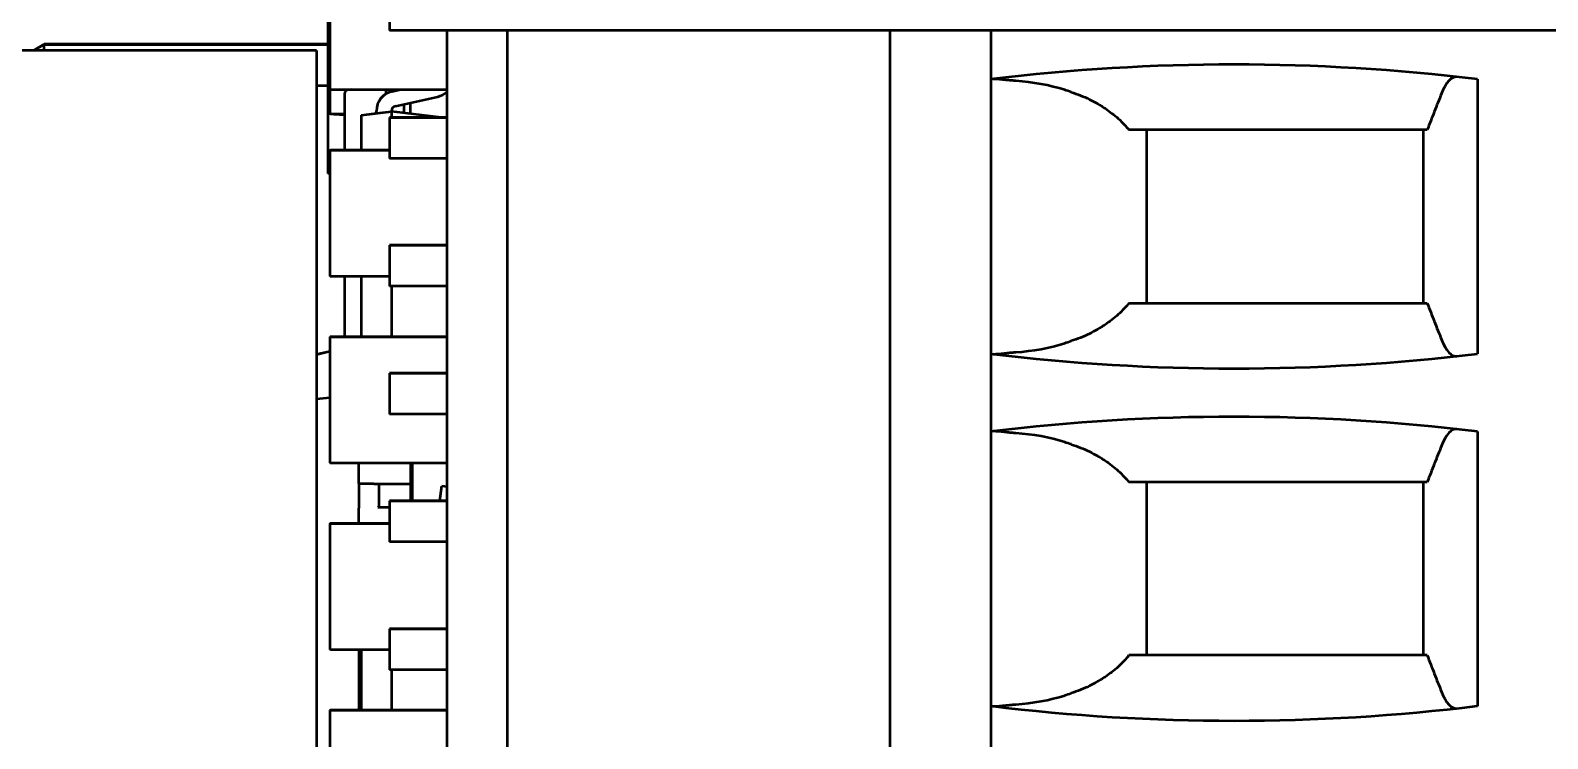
# Model space of a CAD drawing. Header units: millimetres. Extents: x 3137 to 5094, y 789 to 1822.
# Drawn here: x 3573.1 to 3588.18, y 1546.17 to 1553.21 of the extents above; entities that cross this region are included whole.
import ezdxf

# ---------------------------------------------------------------- set-up
doc = ezdxf.new("R2010")
doc.units = ezdxf.units.MM
doc.header["$LTSCALE"] = 1.8
doc.layers.add('외형선(ISO)', color=7, linetype='Continuous', lineweight=50)

msp = doc.modelspace()

# ---------------------------------------------------------------- linework, layer by layer
at = {"layer": '외형선(ISO)'}
for p, q in [((3576.057, 1555.217), (3576.057, 1551.788)), ((3576.077, 1553.868), (3576.077, 1552.628)), ((3576.668, 1553.615), (3576.668, 1553.208)), ((3577.242, 1553.208), (3576.668, 1553.208)), ((3577.242, 1553.211), (3577.542, 1553.211)), ((3577.242, 1539.011), (3577.242, 1553.211)), ((3577.542, 1553.211), (3577.842, 1553.211)), ((3577.842, 1539.011), (3577.842, 1553.211)), ((3577.842, 1553.211), (3581.642, 1553.211)), ((3581.642, 1539.011), (3581.642, 1553.211)), ((3581.642, 1553.211), (3582.142, 1553.211)), ((3582.142, 1553.211), (3582.342, 1553.211)), ((3582.342, 1553.211), (3582.642, 1553.211)), ((3582.642, 1553.211), (3588.342, 1553.211)), ((3582.642, 1553.211), (3582.642, 1539.011)), ((3573.131, 1553.011), (3573.237, 1553.072)), ((3573.237, 1553.072), (3573.131, 1553.011)), ((3573.132, 1553.011), (3573.237, 1553.072)), ((3573.237, 1553.072), (3573.132, 1553.011)), ((3573.132, 1553.011), (3573.237, 1553.071)), ((3573.237, 1553.071), (3573.132, 1553.011)), ((3573.132, 1553.011), (3573.237, 1553.071)), ((3573.237, 1553.071), (3573.132, 1553.011)), ((3573.133, 1553.011), (3573.237, 1553.071)), ((3573.237, 1553.071), (3573.133, 1553.011)), ((3576.057, 1553.072), (3573.237, 1553.072)), ((3573.237, 1553.072), (3576.057, 1553.072)), ((3573.237, 1553.071), (3573.237, 1553.072)), ((3576.057, 1553.072), (3573.237, 1553.072)), ((3573.237, 1553.072), (3576.057, 1553.072)), ((3573.237, 1553.072), (3573.237, 1553.072)), ((3573.237, 1553.072), (3573.237, 1553.072)), ((3573.237, 1553.072), (3573.237, 1553.072)), ((3576.057, 1553.071), (3573.237, 1553.071)), ((3573.237, 1553.071), (3576.057, 1553.071)), ((3573.237, 1553.071), (3573.237, 1553.071)), ((3576.057, 1553.071), (3573.237, 1553.071)), ((3573.237, 1553.071), (3576.057, 1553.071)), ((3573.237, 1553.071), (3573.237, 1553.071)), ((3576.057, 1553.071), (3573.237, 1553.071)), ((3573.237, 1553.071), (3573.237, 1553.071)), ((3576.057, 1553.071), (3573.237, 1553.071)), ((3573.237, 1553.071), (3573.237, 1553.071)), ((3573.237, 1553.071), (3573.237, 1553.071)), ((3573.237, 1553.011), (3573.237, 1553.071)), ((3575.942, 1553.011), (3564.742, 1553.011)), ((3575.942, 1553.011), (3575.942, 1536.511)), ((3575.942, 1552.664), (3576.057, 1552.664)), ((3576.077, 1552.628), (3576.077, 1552.384)), ((3576.082, 1552.623), (3577.242, 1552.623)), ((3576.288, 1552.623), (3576.248, 1552.616)), ((3576.634, 1552.58), (3576.634, 1552.623)), ((3576.696, 1552.604), (3576.778, 1552.623)), ((3576.696, 1552.604), (3576.779, 1552.623)), ((3576.696, 1552.605), (3576.778, 1552.623)), ((3576.696, 1552.605), (3576.778, 1552.623)), ((3576.696, 1552.605), (3576.777, 1552.623)), ((3576.696, 1552.605), (3576.777, 1552.623)), ((3576.696, 1552.605), (3576.777, 1552.623)), ((3576.696, 1552.605), (3576.777, 1552.623)), ((3587.477, 1552.724), (3587.477, 1549.997)), ((3576.224, 1552.019), (3576.224, 1552.586)), ((3576.224, 1552.586), (3576.224, 1552.586)), ((3576.728, 1552.458), (3577.147, 1552.551)), ((3576.814, 1552.39), (3576.814, 1552.477)), ((3576.877, 1552.382), (3576.877, 1552.491)), ((3576.224, 1552.379), (3576.082, 1552.379)), ((3576.389, 1552.368), (3576.689, 1552.405)), ((3576.389, 1552.369), (3576.539, 1552.387)), ((3576.389, 1552.368), (3576.389, 1552.369)), ((3576.389, 1552.019), (3576.389, 1552.368)), ((3576.539, 1552.41), (3576.539, 1552.41)), ((3576.539, 1552.409), (3576.539, 1552.41)), ((3576.539, 1552.409), (3576.539, 1552.409)), ((3576.539, 1552.387), (3576.539, 1552.409)), ((3576.539, 1552.409), (3576.539, 1552.409)), ((3576.539, 1552.409), (3576.539, 1552.409)), ((3576.539, 1552.409), (3576.539, 1552.409)), ((3576.539, 1552.409), (3576.539, 1552.409)), ((3576.539, 1552.387), (3576.689, 1552.405)), ((3577.242, 1552.345), (3576.668, 1552.345)), ((3576.668, 1552.345), (3577.242, 1552.345)), ((3576.668, 1552.345), (3576.668, 1551.938)), ((3576.668, 1552.345), (3576.668, 1552.345)), ((3576.668, 1552.345), (3576.668, 1552.345)), ((3576.668, 1552.345), (3576.668, 1552.345)), ((3576.668, 1552.345), (3577.242, 1552.345)), ((3577.242, 1552.345), (3576.668, 1552.345)), ((3576.689, 1552.405), (3576.689, 1552.409)), ((3576.689, 1552.405), (3576.689, 1552.405)), ((3577.183, 1552.345), (3576.689, 1552.405)), ((3577.178, 1552.345), (3576.689, 1552.405)), ((3576.689, 1552.405), (3576.689, 1552.345)), ((3584.192, 1550.501), (3584.192, 1552.221)), ((3586.942, 1550.501), (3586.942, 1552.221)), ((3576.077, 1552.014), (3576.077, 1550.774)), ((3576.668, 1552.019), (3576.082, 1552.019)), ((3576.082, 1552.019), (3576.082, 1552.019)), ((3576.082, 1552.019), (3576.668, 1552.019)), ((3577.242, 1551.938), (3576.668, 1551.938)), ((3576.077, 1551.788), (3576.057, 1551.788)), ((3577.242, 1551.075), (3576.668, 1551.075)), ((3576.668, 1551.075), (3577.242, 1551.075)), ((3576.668, 1551.075), (3576.668, 1550.668)), ((3576.668, 1551.075), (3576.668, 1551.075)), ((3576.668, 1551.075), (3576.668, 1551.075)), ((3576.668, 1551.075), (3577.242, 1551.075)), ((3577.242, 1551.075), (3576.668, 1551.075)), ((3576.668, 1551.075), (3576.668, 1551.075)), ((3576.082, 1550.769), (3576.668, 1550.769)), ((3576.224, 1550.165), (3576.224, 1550.769)), ((3576.389, 1550.165), (3576.389, 1550.769)), ((3577.242, 1550.668), (3576.668, 1550.668)), ((3576.689, 1550.668), (3576.689, 1550.165)), ((3576.077, 1550.159), (3576.077, 1548.919)), ((3576.082, 1550.164), (3576.082, 1550.165)), ((3576.082, 1550.165), (3577.242, 1550.165)), ((3577.242, 1550.164), (3576.082, 1550.164)), ((3576.077, 1550.021), (3575.942, 1549.989)), ((3576.077, 1550.02), (3575.942, 1549.988)), ((3577.242, 1549.805), (3576.668, 1549.805)), ((3576.668, 1549.805), (3577.242, 1549.805)), ((3576.668, 1549.805), (3576.668, 1549.398)), ((3576.668, 1549.805), (3576.668, 1549.805)), ((3576.668, 1549.805), (3576.668, 1549.805)), ((3576.668, 1549.805), (3577.242, 1549.805)), ((3577.242, 1549.805), (3576.668, 1549.805)), ((3576.668, 1549.805), (3576.668, 1549.805)), ((3576.077, 1549.56), (3575.942, 1549.547)), ((3577.242, 1549.398), (3576.668, 1549.398)), ((3587.477, 1549.224), (3587.477, 1546.497)), ((3576.082, 1548.914), (3577.242, 1548.914)), ((3576.363, 1548.714), (3576.363, 1548.914)), ((3576.877, 1548.914), (3576.877, 1548.535)), ((3576.896, 1548.535), (3576.896, 1548.914)), ((3576.363, 1548.713), (3576.363, 1548.465)), ((3576.513, 1548.704), (3576.877, 1548.704)), ((3576.563, 1548.704), (3576.563, 1548.474)), ((3577.169, 1548.535), (3577.19, 1548.684)), ((3577.19, 1548.685), (3577.242, 1548.677)), ((3577.19, 1548.685), (3577.19, 1548.685)), ((3577.19, 1548.685), (3577.242, 1548.677)), ((3577.19, 1548.684), (3577.19, 1548.685)), ((3577.19, 1548.684), (3577.242, 1548.677)), ((3577.19, 1548.684), (3577.19, 1548.684)), ((3577.19, 1548.684), (3577.242, 1548.677)), ((3577.19, 1548.684), (3577.242, 1548.677)), ((3577.19, 1548.684), (3577.19, 1548.684)), ((3577.19, 1548.684), (3577.242, 1548.677)), ((3577.19, 1548.684), (3577.19, 1548.684)), ((3577.19, 1548.684), (3577.242, 1548.677)), ((3577.19, 1548.684), (3577.19, 1548.684)), ((3577.19, 1548.684), (3577.242, 1548.677)), ((3577.19, 1548.684), (3577.19, 1548.684)), ((3584.192, 1547.001), (3584.192, 1548.721)), ((3586.942, 1547.001), (3586.942, 1548.721)), ((3577.242, 1548.535), (3576.668, 1548.535)), ((3576.668, 1548.535), (3577.242, 1548.535)), ((3576.668, 1548.535), (3576.668, 1548.128)), ((3576.668, 1548.535), (3576.668, 1548.535)), ((3576.668, 1548.535), (3577.242, 1548.535)), ((3577.242, 1548.535), (3576.668, 1548.535)), ((3576.668, 1548.535), (3576.668, 1548.535)), ((3576.668, 1548.535), (3576.668, 1548.535)), ((3576.363, 1548.31), (3576.363, 1548.464)), ((3576.366, 1548.471), (3576.366, 1548.471)), ((3576.634, 1548.474), (3576.668, 1548.474)), ((3576.077, 1548.305), (3576.077, 1547.065)), ((3576.668, 1548.31), (3576.082, 1548.31)), ((3576.082, 1548.31), (3576.082, 1548.31)), ((3576.082, 1548.31), (3576.668, 1548.31)), ((3577.242, 1548.128), (3576.668, 1548.128)), ((3577.242, 1547.265), (3576.668, 1547.265)), ((3576.668, 1547.265), (3577.242, 1547.265)), ((3576.668, 1547.265), (3576.668, 1546.858)), ((3576.668, 1547.265), (3576.668, 1547.265)), ((3576.668, 1547.265), (3577.242, 1547.265)), ((3577.242, 1547.265), (3576.668, 1547.265)), ((3576.668, 1547.265), (3576.668, 1547.265)), ((3576.668, 1547.265), (3576.668, 1547.265)), ((3576.082, 1547.06), (3576.668, 1547.06)), ((3576.363, 1547.06), (3576.363, 1546.456)), ((3576.389, 1546.456), (3576.389, 1547.06)), ((3577.242, 1546.858), (3576.668, 1546.858)), ((3576.689, 1546.858), (3576.689, 1546.456)), ((3576.077, 1546.451), (3576.077, 1545.211)), ((3577.242, 1546.456), (3576.082, 1546.456)), ((3576.082, 1546.456), (3577.242, 1546.456)), ((3576.082, 1546.456), (3576.082, 1546.456)), ((3576.569, 1546.452), (3576.569, 1546.452)), ((3576.689, 1546.456), (3576.689, 1546.456)), ((3576.834, 1546.452), (3576.834, 1546.452))]:
    msp.add_line(p, q, dxfattribs=at)
for centre, radius, start, end in [((3585.062, 1532.871), 20, 83.062, 96.9498), ((3576.082, 1552.628), 0.005, 180, 270.0199), ((3576.254, 1552.586), 0.03, 100, 180), ((3576.739, 1552.409), 0.2, 102.5361, 180), ((3576.739, 1552.409), 0.2, 102.5361, 180), ((3576.739, 1552.409), 0.2, 102.5361, 180), ((3576.739, 1552.409), 0.2, 102.5361, 180), ((3576.739, 1552.41), 0.2, 102.5361, 180), ((3576.739, 1552.41), 0.2, 102.5361, 180), ((3576.739, 1552.409), 0.2, 102.5361, 180), ((3576.739, 1552.409), 0.2, 102.5361, 180), ((3577.104, 1552.746), 0.2, 282.5361, 313.477), ((3576.739, 1552.409), 0.05, 102.5361, 180), ((3576.082, 1550.774), 0.005, 180, 270.0199), ((3585.062, 1569.851), 20, 263.0502, 276.938), ((3585.062, 1529.371), 20, 83.062, 96.9498), ((3576.082, 1548.919), 0.005, 180, 270.0199), ((3576.373, 1548.464), 0.01, 134.6371, 179.9989), ((3576.082, 1547.065), 0.005, 180, 270.0199), ((3576.082, 1546.451), 0.005, 90, 180.0142), ((3585.062, 1566.351), 20, 263.0502, 276.938)]:
    msp.add_arc(centre, radius, start, end, dxfattribs=at)
for centre, major_axis, ratio, start_param, end_param in [((3587.274, 1551.741), (-0.008, 1.007), 0.265469, 6.251531, 6.862917), ((3582.481, 1551.599), (-1.662, -0.285), 0.648616, 4.035739, 4.353534), ((3575.813, 1532.871), (-22.877, 0), 0.914642, 4.372426, 4.375396), ((3822.5, 1799.939), (-246.418, -247.56), 0.000134, 0.000154, 0.001655), ((3582.481, 1551.122), (-1.662, 0.285), 0.648616, 1.929651, 2.247447), ((3575.813, 1569.851), (-22.877, 0), 0.914642, 1.907789, 1.910759), ((3587.274, 1550.98), (-0.008, -1.007), 0.265469, 5.703454, 6.31484), ((3582.481, 1548.099), (-1.662, -0.285), 0.648616, 4.035739, 4.353534), ((3587.274, 1548.241), (-0.008, 1.007), 0.265469, 6.251531, 6.862917), ((3575.813, 1529.371), (-22.877, 0), 0.914642, 4.372426, 4.375396), ((3582.481, 1547.622), (-1.662, 0.285), 0.648616, 1.929651, 2.247447), ((3575.813, 1566.351), (-22.877, 0), 0.914642, 1.907789, 1.910759), ((3587.274, 1547.48), (-0.008, -1.007), 0.265469, 5.703454, 6.31484)]:
    msp.add_ellipse(centre, major_axis=major_axis, ratio=ratio, start_param=start_param, end_param=end_param, dxfattribs=at)
for points, knots in [([(3582.892, 1552.708), (3582.878, 1552.709), (3582.864, 1552.71), (3582.851, 1552.712), (3582.845, 1552.712), (3582.839, 1552.713), (3582.832, 1552.713), (3582.826, 1552.714), (3582.82, 1552.714), (3582.814, 1552.715), (3582.802, 1552.716), (3582.791, 1552.717), (3582.78, 1552.719), (3582.769, 1552.72), (3582.758, 1552.721), (3582.748, 1552.722), (3582.739, 1552.723), (3582.729, 1552.724), (3582.721, 1552.725), (3582.716, 1552.725), (3582.712, 1552.725), (3582.708, 1552.726), (3582.704, 1552.726), (3582.701, 1552.726), (3582.697, 1552.726), (3582.69, 1552.727), (3582.683, 1552.727), (3582.677, 1552.727), (3582.671, 1552.727), (3582.666, 1552.727), (3582.662, 1552.726)], [0.125716, 0.125716, 0.125716, 0.125716, 0.1735105, 0.1735105, 0.1735105, 0.1972868, 0.1972868, 0.1972868, 0.2211022, 0.2211022, 0.2211022, 0.2689459, 0.2689459, 0.2689459, 0.3168849, 0.3168849, 0.3168849, 0.3646899, 0.3646899, 0.3646899, 0.3884782, 0.3884782, 0.3884782, 0.4122764, 0.4122764, 0.4122764, 0.46011, 0.46011, 0.46011, 0.5080516, 0.5080516, 0.5080516, 0.5080516]), ([(3583.442, 1552.597), (3583.474, 1552.587), (3583.505, 1552.576), (3583.535, 1552.564), (3583.565, 1552.552), (3583.594, 1552.539), (3583.622, 1552.525), (3583.651, 1552.512), (3583.678, 1552.497), (3583.704, 1552.483), (3583.717, 1552.475), (3583.729, 1552.468), (3583.742, 1552.46), (3583.754, 1552.452), (3583.766, 1552.444), (3583.778, 1552.436), (3583.802, 1552.42), (3583.825, 1552.404), (3583.847, 1552.386), (3583.869, 1552.369), (3583.889, 1552.352), (3583.909, 1552.334), (3583.929, 1552.316), (3583.948, 1552.297), (3583.965, 1552.278), (3583.983, 1552.259), (3583.999, 1552.24), (3584.015, 1552.221)], [0.1451984, 0.1451984, 0.1451984, 0.1451984, 0.2603351, 0.2603351, 0.2603351, 0.3755929, 0.3755929, 0.3755929, 0.4905301, 0.4905301, 0.4905301, 0.5477255, 0.5477255, 0.5477255, 0.6048945, 0.6048945, 0.6048945, 0.7195328, 0.7195328, 0.7195328, 0.8344442, 0.8344442, 0.8344442, 0.9494087, 0.9494087, 0.9494087, 1.0641462, 1.0641462, 1.0641462, 1.0641462]), ([(3587.121, 1552.582), (3587.109, 1552.552), (3587.097, 1552.522), (3587.085, 1552.492), (3587.073, 1552.462), (3587.061, 1552.432), (3587.049, 1552.402), (3587.038, 1552.371), (3587.026, 1552.341), (3587.014, 1552.311), (3587.002, 1552.281), (3586.99, 1552.251), (3586.978, 1552.221)], [27.3487746, 27.3487746, 27.3487746, 27.3487746, 27.5141397, 27.5141397, 27.5141397, 27.6795053, 27.6795053, 27.6795053, 27.8448716, 27.8448716, 27.8448716, 28.0102384, 28.0102384, 28.0102384, 28.0102384]), ([(3576.082, 1552.379), (3576.08, 1552.379), (3576.079, 1552.38), (3576.078, 1552.381), (3576.078, 1552.382), (3576.077, 1552.382), (3576.077, 1552.383), (3576.077, 1552.383), (3576.077, 1552.383), (3576.077, 1552.384), (3576.077, 1552.384), (3576.077, 1552.384), (3576.077, 1552.384), (3576.077, 1552.384), (3576.077, 1552.384), (3576.077, 1552.384), (3576.077, 1552.384), (3576.077, 1552.384), (3576.077, 1552.384), (3576.077, 1552.384), (3576.077, 1552.384), (3576.077, 1552.384)], [0.0000000028, 0.0000000028, 0.0000000028, 0.0000000028, 0.0004738719, 0.0004738719, 0.0004738719, 0.0007108064, 0.0007108064, 0.0007108064, 0.0008292737, 0.0008292737, 0.0008292737, 0.0008885073, 0.0008885073, 0.0008885073, 0.0009181242, 0.0009181242, 0.0009181242, 0.0009329326, 0.0009329326, 0.0009329326, 0.000947741, 0.000947741, 0.000947741, 0.000947741]), ([(3576.224, 1552.369), (3576.208, 1552.37), (3576.192, 1552.371), (3576.159, 1552.373), (3576.143, 1552.375), (3576.121, 1552.376), (3576.116, 1552.376), (3576.107, 1552.377), (3576.103, 1552.377), (3576.098, 1552.378), (3576.096, 1552.378), (3576.091, 1552.378), (3576.09, 1552.379), (3576.087, 1552.379), (3576.086, 1552.379), (3576.083, 1552.379), (3576.082, 1552.379), (3576.081, 1552.379), (3576.081, 1552.379), (3576.081, 1552.379)], [0.11674387, 0.11674387, 0.11674387, 0.11674387, 0.1215643, 0.1215643, 0.12650884, 0.12650884, 0.12804141, 0.12804141, 0.12943675, 0.12943675, 0.13022654, 0.13022654, 0.13182033, 0.13182033, 0.13339101, 0.13339101, 0.13738455, 0.13738455, 0.13781605, 0.13781605, 0.13781605, 0.13781605]), ([(3576.082, 1552.019), (3576.08, 1552.019), (3576.079, 1552.018), (3576.078, 1552.017), (3576.078, 1552.016), (3576.077, 1552.016), (3576.077, 1552.015), (3576.077, 1552.015), (3576.077, 1552.015), (3576.077, 1552.014), (3576.077, 1552.014), (3576.077, 1552.014), (3576.077, 1552.014), (3576.077, 1552.014), (3576.077, 1552.014), (3576.077, 1552.014), (3576.077, 1552.014), (3576.077, 1552.014), (3576.077, 1552.014), (3576.077, 1552.014), (3576.077, 1552.014), (3576.077, 1552.014)], [0.0000000028, 0.0000000028, 0.0000000028, 0.0000000028, 0.0004738719, 0.0004738719, 0.0004738719, 0.0007108064, 0.0007108064, 0.0007108064, 0.0008292737, 0.0008292737, 0.0008292737, 0.0008885073, 0.0008885073, 0.0008885073, 0.0009181242, 0.0009181242, 0.0009181242, 0.0009329326, 0.0009329326, 0.0009329326, 0.000947741, 0.000947741, 0.000947741, 0.000947741]), ([(3584.015, 1550.501), (3583.999, 1550.481), (3583.983, 1550.462), (3583.965, 1550.443), (3583.948, 1550.424), (3583.929, 1550.406), (3583.909, 1550.388), (3583.889, 1550.37), (3583.869, 1550.352), (3583.847, 1550.335), (3583.825, 1550.318), (3583.802, 1550.301), (3583.778, 1550.285), (3583.766, 1550.277), (3583.754, 1550.269), (3583.742, 1550.261), (3583.729, 1550.254), (3583.717, 1550.246), (3583.704, 1550.239), (3583.678, 1550.224), (3583.651, 1550.21), (3583.622, 1550.196), (3583.594, 1550.182), (3583.565, 1550.17), (3583.535, 1550.157), (3583.505, 1550.145), (3583.474, 1550.134), (3583.442, 1550.124)], [0.5896293, 0.5896293, 0.5896293, 0.5896293, 0.7043669, 0.7043669, 0.7043669, 0.8193314, 0.8193314, 0.8193314, 0.9342428, 0.9342428, 0.9342428, 1.048881, 1.048881, 1.048881, 1.1060499, 1.1060499, 1.1060499, 1.1632454, 1.1632454, 1.1632454, 1.2781827, 1.2781827, 1.2781827, 1.3934405, 1.3934405, 1.3934405, 1.5085772, 1.5085772, 1.5085772, 1.5085772]), ([(3586.978, 1550.501), (3586.99, 1550.47), (3587.002, 1550.44), (3587.014, 1550.41), (3587.026, 1550.38), (3587.038, 1550.35), (3587.049, 1550.32), (3587.061, 1550.289), (3587.073, 1550.259), (3587.085, 1550.229), (3587.097, 1550.199), (3587.109, 1550.169), (3587.121, 1550.139)], [11.3358505, 11.3358505, 11.3358505, 11.3358505, 11.5012174, 11.5012174, 11.5012174, 11.6665836, 11.6665836, 11.6665836, 11.8319493, 11.8319493, 11.8319493, 11.9973143, 11.9973143, 11.9973143, 11.9973143]), ([(3576.082, 1550.164), (3576.08, 1550.164), (3576.079, 1550.164), (3576.078, 1550.163), (3576.078, 1550.162), (3576.077, 1550.162), (3576.077, 1550.161), (3576.077, 1550.161), (3576.077, 1550.161), (3576.077, 1550.16), (3576.077, 1550.16), (3576.077, 1550.16), (3576.077, 1550.16), (3576.077, 1550.16), (3576.077, 1550.16), (3576.077, 1550.16), (3576.077, 1550.16), (3576.077, 1550.16), (3576.077, 1550.16), (3576.077, 1550.16), (3576.077, 1550.16), (3576.077, 1550.159)], [0.0000000028, 0.0000000028, 0.0000000028, 0.0000000028, 0.0004738719, 0.0004738719, 0.0004738719, 0.0007108064, 0.0007108064, 0.0007108064, 0.0008292737, 0.0008292737, 0.0008292737, 0.0008885073, 0.0008885073, 0.0008885073, 0.0009181242, 0.0009181242, 0.0009181242, 0.0009329326, 0.0009329326, 0.0009329326, 0.000947741, 0.000947741, 0.000947741, 0.000947741]), ([(3582.662, 1549.995), (3582.666, 1549.995), (3582.671, 1549.994), (3582.677, 1549.994), (3582.683, 1549.994), (3582.69, 1549.994), (3582.697, 1549.995), (3582.701, 1549.995), (3582.704, 1549.995), (3582.708, 1549.996), (3582.712, 1549.996), (3582.716, 1549.996), (3582.721, 1549.997), (3582.729, 1549.997), (3582.739, 1549.998), (3582.748, 1549.999), (3582.758, 1550), (3582.769, 1550.001), (3582.78, 1550.003), (3582.791, 1550.004), (3582.802, 1550.005), (3582.814, 1550.006), (3582.82, 1550.007), (3582.826, 1550.007), (3582.832, 1550.008), (3582.839, 1550.009), (3582.845, 1550.009), (3582.851, 1550.01), (3582.864, 1550.011), (3582.878, 1550.012), (3582.892, 1550.013)], [0.0672172, 0.0672172, 0.0672172, 0.0672172, 0.1151588, 0.1151588, 0.1151588, 0.1629924, 0.1629924, 0.1629924, 0.1867906, 0.1867906, 0.1867906, 0.2105789, 0.2105789, 0.2105789, 0.2583839, 0.2583839, 0.2583839, 0.3063229, 0.3063229, 0.3063229, 0.3541665, 0.3541665, 0.3541665, 0.377982, 0.377982, 0.377982, 0.4017583, 0.4017583, 0.4017583, 0.4495528, 0.4495528, 0.4495528, 0.4495528]), ([(3582.892, 1549.208), (3582.878, 1549.209), (3582.864, 1549.21), (3582.851, 1549.212), (3582.845, 1549.212), (3582.839, 1549.213), (3582.832, 1549.213), (3582.826, 1549.214), (3582.82, 1549.214), (3582.814, 1549.215), (3582.802, 1549.216), (3582.791, 1549.217), (3582.78, 1549.219), (3582.769, 1549.22), (3582.758, 1549.221), (3582.748, 1549.222), (3582.739, 1549.223), (3582.729, 1549.224), (3582.721, 1549.225), (3582.716, 1549.225), (3582.712, 1549.225), (3582.708, 1549.226), (3582.704, 1549.226), (3582.701, 1549.226), (3582.697, 1549.226), (3582.69, 1549.227), (3582.683, 1549.227), (3582.677, 1549.227), (3582.671, 1549.227), (3582.666, 1549.227), (3582.662, 1549.226)], [0.125716, 0.125716, 0.125716, 0.125716, 0.1735105, 0.1735105, 0.1735105, 0.1972868, 0.1972868, 0.1972868, 0.2211022, 0.2211022, 0.2211022, 0.2689459, 0.2689459, 0.2689459, 0.3168849, 0.3168849, 0.3168849, 0.3646899, 0.3646899, 0.3646899, 0.3884782, 0.3884782, 0.3884782, 0.4122764, 0.4122764, 0.4122764, 0.46011, 0.46011, 0.46011, 0.5080516, 0.5080516, 0.5080516, 0.5080516]), ([(3583.442, 1549.097), (3583.474, 1549.087), (3583.505, 1549.076), (3583.535, 1549.064), (3583.565, 1549.052), (3583.594, 1549.039), (3583.622, 1549.025), (3583.651, 1549.012), (3583.678, 1548.997), (3583.704, 1548.983), (3583.717, 1548.975), (3583.729, 1548.968), (3583.742, 1548.96), (3583.754, 1548.952), (3583.766, 1548.944), (3583.778, 1548.936), (3583.802, 1548.92), (3583.825, 1548.904), (3583.847, 1548.886), (3583.869, 1548.869), (3583.889, 1548.852), (3583.909, 1548.834), (3583.929, 1548.816), (3583.948, 1548.797), (3583.965, 1548.778), (3583.983, 1548.759), (3583.999, 1548.74), (3584.015, 1548.721)], [0.1451984, 0.1451984, 0.1451984, 0.1451984, 0.2603351, 0.2603351, 0.2603351, 0.3755929, 0.3755929, 0.3755929, 0.4905301, 0.4905301, 0.4905301, 0.5477255, 0.5477255, 0.5477255, 0.6048945, 0.6048945, 0.6048945, 0.7195328, 0.7195328, 0.7195328, 0.8344442, 0.8344442, 0.8344442, 0.9494087, 0.9494087, 0.9494087, 1.0641462, 1.0641462, 1.0641462, 1.0641462]), ([(3587.121, 1549.082), (3587.109, 1549.052), (3587.097, 1549.022), (3587.085, 1548.992), (3587.073, 1548.962), (3587.061, 1548.932), (3587.049, 1548.902), (3587.038, 1548.871), (3587.026, 1548.841), (3587.014, 1548.811), (3587.002, 1548.781), (3586.99, 1548.751), (3586.978, 1548.721)], [27.3487746, 27.3487746, 27.3487746, 27.3487746, 27.5141397, 27.5141397, 27.5141397, 27.6795053, 27.6795053, 27.6795053, 27.8448716, 27.8448716, 27.8448716, 28.0102384, 28.0102384, 28.0102384, 28.0102384]), ([(3576.513, 1548.704), (3576.494, 1548.704), (3576.474, 1548.704), (3576.441, 1548.704), (3576.425, 1548.704), (3576.401, 1548.704), (3576.391, 1548.704), (3576.377, 1548.704), (3576.374, 1548.704), (3576.373, 1548.704), (3576.373, 1548.704), (3576.373, 1548.704), (3576.373, 1548.704), (3576.373, 1548.704), (3576.372, 1548.704), (3576.372, 1548.704), (3576.372, 1548.704), (3576.372, 1548.704), (3576.372, 1548.704), (3576.371, 1548.704), (3576.371, 1548.704), (3576.369, 1548.704), (3576.368, 1548.705), (3576.367, 1548.706), (3576.366, 1548.707), (3576.365, 1548.708), (3576.364, 1548.709), (3576.363, 1548.711), (3576.363, 1548.712), (3576.363, 1548.713), (3576.363, 1548.714), (3576.363, 1548.714)], [0, 0, 0, 0, 0.0061646, 0.0061646, 0.01221489, 0.01221489, 0.01826944, 0.01826944, 0.02432359, 0.02432359, 0.0245472, 0.0245472, 0.02463135, 0.02463135, 0.02466983, 0.02466983, 0.02468896, 0.02468896, 0.0247276, 0.0247276, 0.02488285, 0.02488285, 0.0251908, 0.0251908, 0.02550307, 0.02550307, 0.02582185, 0.02582185, 0.02614048, 0.02614048, 0.0261908, 0.0261908, 0.0261908, 0.0261908]), ([(3576.553, 1548.474), (3576.553, 1548.474), (3576.553, 1548.474), (3576.553, 1548.474), (3576.553, 1548.474), (3576.554, 1548.474), (3576.554, 1548.474), (3576.557, 1548.474), (3576.561, 1548.474), (3576.573, 1548.474), (3576.58, 1548.474), (3576.597, 1548.474), (3576.607, 1548.474), (3576.623, 1548.474), (3576.629, 1548.474), (3576.634, 1548.474)], [0.00177167, 0.00177167, 0.00177167, 0.00177167, 0.0017938, 0.0017938, 0.00224512, 0.00224512, 0.00360109, 0.00360109, 0.00706667, 0.00706667, 0.01056814, 0.01056814, 0.01407268, 0.01407268, 0.01581527, 0.01581527, 0.01581527, 0.01581527]), ([(3576.082, 1548.31), (3576.08, 1548.31), (3576.079, 1548.309), (3576.078, 1548.308), (3576.078, 1548.308), (3576.077, 1548.307), (3576.077, 1548.307), (3576.077, 1548.307), (3576.077, 1548.306), (3576.077, 1548.306), (3576.077, 1548.306), (3576.077, 1548.306), (3576.077, 1548.306), (3576.077, 1548.306), (3576.077, 1548.306), (3576.077, 1548.305), (3576.077, 1548.305), (3576.077, 1548.305), (3576.077, 1548.305), (3576.077, 1548.305), (3576.077, 1548.305), (3576.077, 1548.305)], [0.0000000028, 0.0000000028, 0.0000000028, 0.0000000028, 0.0004738719, 0.0004738719, 0.0004738719, 0.0007108064, 0.0007108064, 0.0007108064, 0.0008292737, 0.0008292737, 0.0008292737, 0.0008885073, 0.0008885073, 0.0008885073, 0.0009181242, 0.0009181242, 0.0009181242, 0.0009329326, 0.0009329326, 0.0009329326, 0.000947741, 0.000947741, 0.000947741, 0.000947741]), ([(3584.015, 1547.001), (3583.999, 1546.981), (3583.983, 1546.962), (3583.965, 1546.943), (3583.948, 1546.924), (3583.929, 1546.906), (3583.909, 1546.888), (3583.889, 1546.87), (3583.869, 1546.852), (3583.847, 1546.835), (3583.825, 1546.818), (3583.802, 1546.801), (3583.778, 1546.785), (3583.766, 1546.777), (3583.754, 1546.769), (3583.742, 1546.761), (3583.729, 1546.754), (3583.717, 1546.746), (3583.704, 1546.739), (3583.678, 1546.724), (3583.651, 1546.71), (3583.622, 1546.696), (3583.594, 1546.682), (3583.565, 1546.67), (3583.535, 1546.657), (3583.505, 1546.645), (3583.474, 1546.634), (3583.442, 1546.624)], [0.5896293, 0.5896293, 0.5896293, 0.5896293, 0.7043669, 0.7043669, 0.7043669, 0.8193314, 0.8193314, 0.8193314, 0.9342428, 0.9342428, 0.9342428, 1.048881, 1.048881, 1.048881, 1.1060499, 1.1060499, 1.1060499, 1.1632454, 1.1632454, 1.1632454, 1.2781827, 1.2781827, 1.2781827, 1.3934405, 1.3934405, 1.3934405, 1.5085772, 1.5085772, 1.5085772, 1.5085772]), ([(3586.978, 1547.001), (3586.99, 1546.97), (3587.002, 1546.94), (3587.014, 1546.91), (3587.026, 1546.88), (3587.038, 1546.85), (3587.049, 1546.82), (3587.061, 1546.789), (3587.073, 1546.759), (3587.085, 1546.729), (3587.097, 1546.699), (3587.109, 1546.669), (3587.121, 1546.639)], [11.3358505, 11.3358505, 11.3358505, 11.3358505, 11.5012174, 11.5012174, 11.5012174, 11.6665836, 11.6665836, 11.6665836, 11.8319493, 11.8319493, 11.8319493, 11.9973143, 11.9973143, 11.9973143, 11.9973143]), ([(3582.662, 1546.495), (3582.666, 1546.495), (3582.671, 1546.494), (3582.677, 1546.494), (3582.683, 1546.494), (3582.69, 1546.494), (3582.697, 1546.495), (3582.701, 1546.495), (3582.704, 1546.495), (3582.708, 1546.496), (3582.712, 1546.496), (3582.716, 1546.496), (3582.721, 1546.497), (3582.729, 1546.497), (3582.739, 1546.498), (3582.748, 1546.499), (3582.758, 1546.5), (3582.769, 1546.501), (3582.78, 1546.503), (3582.791, 1546.504), (3582.802, 1546.505), (3582.814, 1546.506), (3582.82, 1546.507), (3582.826, 1546.507), (3582.832, 1546.508), (3582.839, 1546.509), (3582.845, 1546.509), (3582.851, 1546.51), (3582.864, 1546.511), (3582.878, 1546.512), (3582.892, 1546.513)], [0.0672172, 0.0672172, 0.0672172, 0.0672172, 0.1151588, 0.1151588, 0.1151588, 0.1629924, 0.1629924, 0.1629924, 0.1867906, 0.1867906, 0.1867906, 0.2105789, 0.2105789, 0.2105789, 0.2583839, 0.2583839, 0.2583839, 0.3063229, 0.3063229, 0.3063229, 0.3541665, 0.3541665, 0.3541665, 0.377982, 0.377982, 0.377982, 0.4017583, 0.4017583, 0.4017583, 0.4495528, 0.4495528, 0.4495528, 0.4495528])]:
    msp.add_open_spline(points, degree=3, knots=knots, dxfattribs=at)
for points, weights in [([(3586.978, 1552.221), (3585.494, 1552.221), (3584.015, 1552.221)], [1.02770253116, 1.0315913874, 1.02946340223]), ([(3584.015, 1550.501), (3585.494, 1550.501), (3586.978, 1550.501)], [1.02946340223, 1.0315913874, 1.02770253116]), ([(3586.978, 1548.721), (3585.494, 1548.721), (3584.015, 1548.721)], [1.02770253116, 1.0315913874, 1.02946340223]), ([(3586.978, 1547.001), (3585.494, 1547.001), (3584.015, 1547.001)], [1.02770253116, 1.0315913874, 1.02946340223])]:
    msp.add_rational_spline(points, weights, degree=2, dxfattribs=at)

doc.saveas('drawing.dxf')
